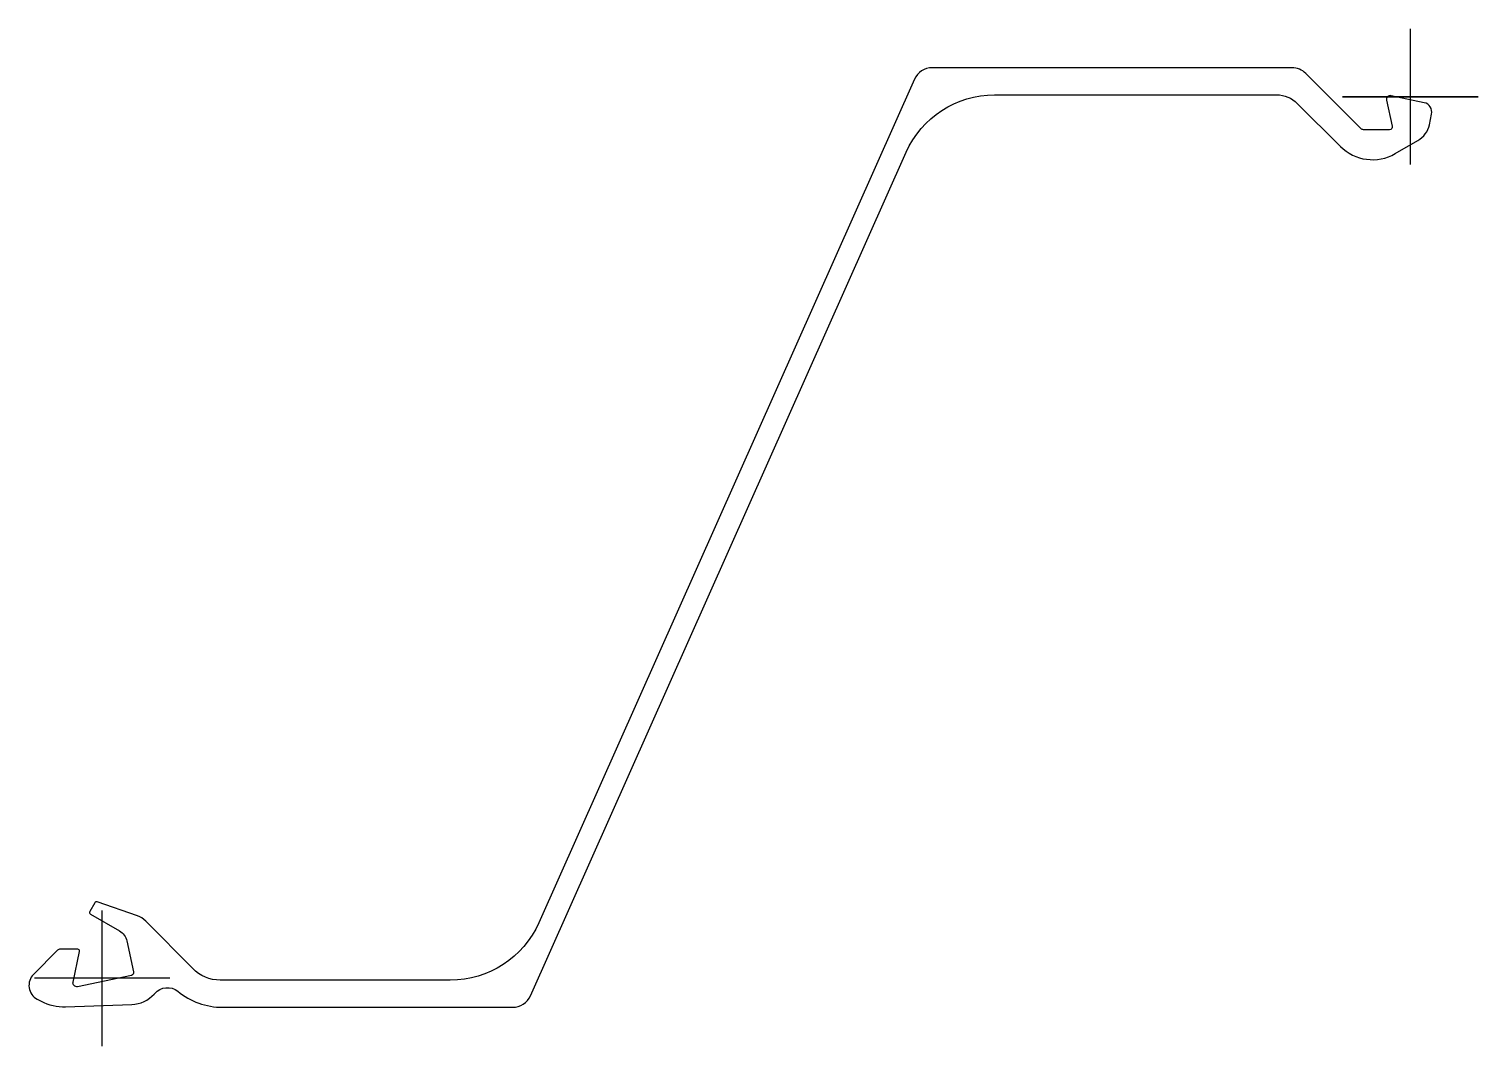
# Model space of a CAD drawing. Header units: millimetres. Extents: x -38 to 710, y -35 to 490.
import ezdxf

# ---------------------------------------------------------------- set-up
doc = ezdxf.new("R2010")
doc.units = ezdxf.units.MM
doc.header["$LTSCALE"] = 0.2

msp = doc.modelspace()

# ---------------------------------------------------------------- linework, layer by layer
at = {"flags": 128}
msp.add_lwpolyline([(16.25, 3.28, -0.416044), (15.09, 1.49), (-12.65, -4.36, -0.543184), (-15.02, -1.98), (-11.63, 13.79, 0.477683), (-12.61, 15), (-21.54, 15, 0.198912), (-22.96, 14.41), (-35.42, 1.95, 0.503708), (-33.53, -10.77), (-31.5, -11.85, 0.13224), (-18.84, -14.77), (15.28, -13.53, 0.20102), (26.86, -8.18, 0.00773), (27.2, -7.8, -0.406894), (39.02, -6.76, 0.172986), (62.12, -15), (211.89, -15, 0.296216), (221.02, -9.07), (414.87, 426.34, -0.296216), (460.55, 456), (606.14, 456, -0.198912), (616.74, 451.61), (638.95, 429.4, 0.339478), (667.32, 425.67), (678.94, 432.37, 0.212596), (684.91, 440.6), (686.06, 446, 0.413882), (682.21, 451.93), (665.16, 455.57, 0.546031), (662.79, 453.18), (665.75, 439.82, -0.479616), (664.28, 438), (650.98, 438, -0.198912), (649.56, 438.59), (621.08, 467.07, 0.198912), (614.01, 470), (428.33, 470, 0.296216), (419.19, 464.07), (225.34, 28.66, -0.296216), (179.67, -1), (60.98, -1, -0.200865), (46.73, 4.96), (22.53, 29.53, 0.115905), (18.27, 32.21), (-2.59, 39.39, 0.358799), (-3.78, 38.95), (-6.37, 34.47, 0.414342), (-6, 33.1), (8.96, 24.46, -0.211305), (12.78, 19.23)], format="xyb", close=True, dxfattribs=at)
at = {"layer": 'DEFPOINTS'}
for p, q in [((675, 490), (675, 420)), ((675, 490), (675, 420)), ((640, 455), (710, 455)), ((710, 455), (640, 455)), ((0, -35), (0, 35)), ((35, 0), (-35, 0))]:
    msp.add_line(p, q, dxfattribs=at)

doc.saveas('drawing.dxf')
